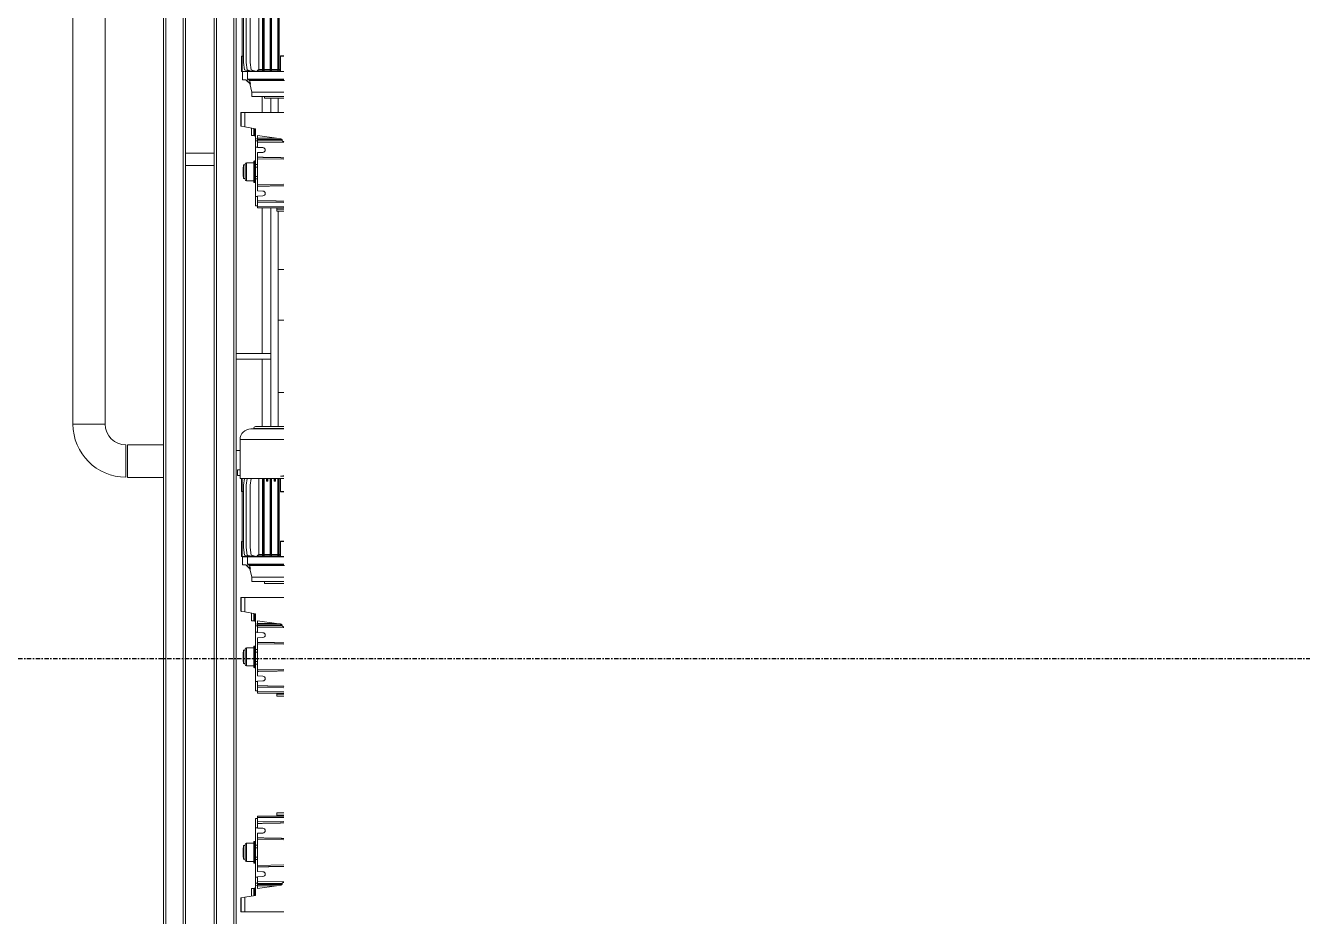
# Model space of a CAD drawing. Header units: millimetres. Extents: x 2179 to 48742, y 3478 to 161002.
# Drawn here: x 22135 to 23898, y 137539 to 138770 of the extents above; entities that cross this region are included whole.
import ezdxf

# ---------------------------------------------------------------- set-up
doc = ezdxf.new("R2010")
doc.units = ezdxf.units.MM
doc.linetypes.add('1_Čerchovaná 6_0mm', pattern=[12, 6, -3, 0, -3])
doc.layers.add('0-1', color=7, linetype='Continuous', lineweight=9)
doc.layers.add('2966-1_navrh dispozice stroju-HK_02_dwg-1', color=7, linetype='Continuous', lineweight=9, true_color=0x919191)
doc.layers.add('S-GRID-1', color=9, linetype='1_Čerchovaná 6_0mm', lineweight=25, true_color=0x808080)

# ---------------------------------------------------------------- blocks, each defined once
blk = doc.blocks.new('2966-1_navrh dispozice stroju-HK_02_dwg_SE3023-903376-1NP _ stroje')
at = {"layer": '0-1', "flags": 128}
blk.add_lwpolyline([(-264.5, -1643.7), (-264.5, -1595.7), (-272.5, -1595.7), (-272.5, -1643.7)], dxfattribs=at)
blk = doc.blocks.new('2966-1_navrh dispozice stroju-HK_02_dwg_SE3019-903379-1NP _ stroje')
at = {"layer": '0-1'}
for p, q in [((-627.5, -1607.7), (-605.5, -1607.7)), ((-473.5, -1607.7), (-272.5, -1607.7)), ((-264.5, -1607.7), (-171.5, -1607.7))]:
    blk.add_line(p, q, dxfattribs=at)
blk = doc.blocks.new('2966-1_navrh dispozice stroju-HK_02_dwg_SE3020-903380-1NP _ stroje')
at = {"layer": '0-1'}
for p, q in [((-625, -1595.7), (-605.5, -1595.7)), ((-473.5, -1595.7), (-171.5, -1595.7))]:
    blk.add_line(p, q, dxfattribs=at)
blk = doc.blocks.new('2966-1_navrh dispozice stroju-HK_02_dwg_SE3021-903381-1NP _ stroje')
at = {"layer": '0-1'}
for p, q in [((-1613.5, -1585.7), (-841.5, -1585.7)), ((-625, -1585.7), (-605.5, -1585.7)), ((-469, -1585.7), (-388.5, -1585.7))]:
    blk.add_line(p, q, dxfattribs=at)
blk = doc.blocks.new('2966-1_navrh dispozice stroju-HK_02_dwg_SE3016-903383-1NP _ stroje')
at = {"layer": '0-1'}
blk.add_line((-138.5, -1638.1), (-138.5, -1643.7), dxfattribs=at)
for name in ['2966-1_navrh dispozice stroju-HK_02_dwg_SE3021-903381-1NP _ stroje', '2966-1_navrh dispozice stroju-HK_02_dwg_SE3020-903380-1NP _ stroje', '2966-1_navrh dispozice stroju-HK_02_dwg_SE3019-903379-1NP _ stroje']:
    blk.add_blockref(name, (0, 0))
blk = doc.blocks.new('2966-1_navrh dispozice stroju-HK_02_dwg_SE3015-903384-1NP _ stroje')
at = {"layer": '0-1'}
for p, q in [((-318.5, -1585.7), (-318.5, -1577.7)), ((-218.5, -1585.7), (-218.5, -1577.7))]:
    blk.add_line(p, q, dxfattribs=at)
at = {"layer": '0-1', "flags": 128}
blk.add_lwpolyline([(-171.5, -1585.7), (-218.5, -1585.7), (-318.5, -1585.7), (-388.5, -1585.7), (-388.5, -1577.7)], dxfattribs=at)
blk = doc.blocks.new('2966-1_navrh dispozice stroju-HK_02_dwg_SE2336-903697-1NP _ stroje')
at = {"layer": '0-1'}
blk.add_line((-549.1, -1713.7), (-549.1, -1673.7), dxfattribs=at)
blk = doc.blocks.new('2966-1_navrh dispozice stroju-HK_02_dwg_SE2335-903698-1NP _ stroje')
at = {"layer": '0-1'}
blk.add_line((-532.1, -1673.7), (-532.1, -1713.7), dxfattribs=at)
blk = doc.blocks.new('2966-1_navrh dispozice stroju-HK_02_dwg_SE2333-903700-1NP _ stroje')
at = {"layer": '0-1', "flags": 128}
for points in [[(772.4, -1670.7), (769.4, -1673.7), (-1850.6, -1673.7), (-1853.6, -1670.7), (772.4, -1670.7), (796.4, -1646.7)], [(-1613.5, -1643.7), (799.4, -1643.7), (796.4, -1646.7), (-1613.5, -1646.7)]]:
    blk.add_lwpolyline(points, dxfattribs=at)
blk = doc.blocks.new('2966-1_navrh dispozice stroju-HK_02_dwg_SE2327-903706-1NP _ stroje')
at = {"layer": '0-1', "flags": 128}
blk.add_lwpolyline([(-174.9, -1869.2), (-174.9, -1824.2), (-906.3, -1824.2), (-906.3, -1869.2)], close=True, dxfattribs=at)
blk = doc.blocks.new('2966-1_navrh dispozice stroju-HK_02_dwg_SE2325-903708-1NP _ stroje')
at = {"layer": '0-1'}
blk.add_line((-101.7, -1795.7), (-146.2, -1795.7), dxfattribs=at)
for radius in [28.7, 73.2]:
    blk.add_arc((-174.9, -1795.7), radius, 270, 0, dxfattribs=at)
blk = doc.blocks.new('2966-1_navrh dispozice stroju-HK_02_dwg_SE2322-903711-1NP _ stroje')
at = {"layer": '0-1', "flags": 128}
blk.add_lwpolyline([(-101.4, -1743.7), (-101.4, -1793.7), (-146.4, -1793.7), (-146.4, -1743.7)], dxfattribs=at)
blk = doc.blocks.new('2966-1_navrh dispozice stroju-HK_02_dwg_SE2318-903715-1NP _ stroje')
at = {"layer": '0-1'}
for p, q in [((-1908.5, -1713.7), (831.5, -1713.7)), ((831.5, -1716.7), (-1908.5, -1716.7)), ((-1914.5, -1740.7), (837.5, -1740.7)), ((824.4, -1743.7), (-1905.6, -1743.7))]:
    blk.add_line(p, q, dxfattribs=at)
blk = doc.blocks.new('2966-1_navrh dispozice stroju-HK_02_dwg_SE1598-904002-1NP _ stroje')
at = {"layer": '0-1'}
for p, q in [((366.5, -1614.2), (366.5, -1577.7)), ((498.5, -1577.7), (498.5, -1631.5)), ((365, -1587.2), (366.5, -1587.2)), ((368.5, -1614.2), (366.5, -1614.2)), ((376.5, -1614.2), (376.5, -1614.2)), ((401.5, -1616.7), (401.5, -1618.2)), ((406.5, -1614.2), (406.5, -1616.7)), ((436.5, -1614.2), (436.5, -1614.2)), ((450.6, -1614.2), (450.6, -1616.7)), ((462.7, -1614.2), (460.8, -1614.2)), ((466.5, -1617.7), (466.5, -1619.2)), ((406, -1631.2), (427, -1631.2))]:
    blk.add_line(p, q, dxfattribs=at)
at = {"layer": '0-1', "flags": 128}
for points in [[(365, -1577.7), (365, -1587.5), (362, -1587.5), (362, -1577.7)], [(373.9, -1577.7), (374.5, -1614.2), (368.5, -1614.2), (368.2, -1577.7)], [(433.9, -1577.7), (434.5, -1614.2), (398.5, -1614.2), (399.1, -1577.7)], [(459.2, -1616.7), (459.2, -1614.2), (456.5, -1614.2), (457.1, -1577.7)], [(462.7, -1587.6), (466.3, -1614.2), (462.7, -1614.2), (462.7, -1587.6), (461.9, -1582.7)], [(369.5, -1614.2), (369.5, -1616.7), (382.4, -1616.7), (382.4, -1614.2)], [(374.5, -1614.2), (376.5, -1614.2), (382.9, -1614.2), (383.2, -1606.6)], [(410, -1614.2), (410, -1616.7), (406.5, -1616.7), (382.4, -1616.7)], [(389.8, -1606.6), (390.1, -1614.2), (396.5, -1614.2), (396.5, -1614.2), (398.5, -1614.2)], [(431.5, -1618.2), (401.5, -1618.2), (401.7, -1619.2), (431.3, -1619.2), (431.5, -1618.2), (431.5, -1616.7)], [(404, -1619.2), (404, -1629.2), (429, -1629.2), (429, -1619.2)], [(423, -1614.2), (423, -1616.7), (410, -1616.7)], [(426.5, -1614.2), (426.5, -1616.7), (423, -1616.7)], [(426.5, -1616.7), (450.6, -1616.7), (459.2, -1616.7), (462.2, -1616.7), (461.6, -1614.2)], [(434.5, -1614.2), (436.5, -1614.2), (442.9, -1614.2), (443.2, -1606.6)], [(449.8, -1606.6), (450.1, -1614.2), (456.5, -1614.2)], [(478.5, -1631.5), (475.9, -1616.7), (462.2, -1616.7)], [(476.1, -1617.7), (465.5, -1617.7), (465.5, -1616.7)], [(476.9, -1622.2), (466.2, -1622.2), (466.2, -1619.2), (476.3, -1619.2)], [(407.2, -1631.2), (407.2, -1633.5), (425.7, -1633.5), (425.7, -1631.2)], [(479.3, -1636.4), (478.5, -1631.5), (498.5, -1631.5), (498.5, -1636.4)], [(479.4, -1636.6), (479.3, -1636.4), (498.5, -1636.4), (498.5, -1637.2)], [(498.5, -1637.2), (479.5, -1637.2), (479.5, -1636.6), (479.4, -1636.6)]]:
    blk.add_lwpolyline(points, dxfattribs=at)
blk.add_lwpolyline([(460.8, -1580.2), (459.3, -1580.2), (459.3, -1614.2), (460.8, -1614.2)], close=True, dxfattribs=at)
at = {"layer": '0-1'}
for centre, radius, start, end in [((386.5, -1606.7), 3.3, 2, 178), ((446.5, -1606.7), 3.3, 2, 178), ((406, -1629.2), 2, 180, 270), ((416.5, -1462.5), 171.3, 266.9037, 273.0963), ((427, -1629.2), 2, 270, 0)]:
    blk.add_arc(centre, radius, start, end, dxfattribs=at)
for points, degree, knots in [([(376.5, -1614.2), (376.4, -1607.4), (376.2, -1596), (376, -1584.6), (375.8, -1577.7)], 2, [0, 0, 0, 0.375, 0.625, 1, 1, 1]), ([(396.5, -1614.2), (396.6, -1607.4), (396.8, -1596), (397, -1584.6), (397.2, -1577.7)], 2, [0, 0, 0, 0.375, 0.625, 1, 1, 1]), ([(436.5, -1614.2), (436.4, -1607.4), (436.2, -1596), (436, -1584.6), (435.8, -1577.7)], 2, [0, 0, 0, 0.375, 0.625, 1, 1, 1]), ([(459.3, -1580.2), (459.2, -1580.2), (459.1, -1580.2), (459, -1580.1), (458.9, -1580), (458.8, -1579.9), (458.8, -1579.8), (458.7, -1579.7), (458.7, -1579.6), (458.6, -1579.5), (458.5, -1579.4), (458.5, -1579.3), (458.5, -1579.2), (458.4, -1579.1), (458.4, -1579), (458.3, -1578.9), (458.3, -1578.8), (458.3, -1578.7), (458.2, -1578.6), (458.2, -1578.5), (458.2, -1578.4), (458.1, -1578.2), (458.1, -1578.1), (458.1, -1578), (458.1, -1577.9)], 3, [0, 0, 0, 0, 0.083395, 0.125065, 0.166743, 0.208409, 0.250076, 0.29174, 0.333403, 0.375066, 0.416729, 0.458391, 0.500053, 0.541716, 0.583378, 0.62504, 0.666703, 0.708365, 0.750027, 0.791689, 0.833351, 0.875014, 0.916676, 1, 1, 1, 1]), ([(460.8, -1580.2), (460.8, -1580.2), (460.9, -1580.2), (461, -1580.3), (461, -1580.3), (461.1, -1580.4), (461.1, -1580.5), (461.2, -1580.5), (461.2, -1580.6), (461.3, -1580.7), (461.3, -1580.7), (461.3, -1580.8), (461.4, -1580.9), (461.4, -1580.9), (461.4, -1581), (461.5, -1581.1), (461.5, -1581.2), (461.5, -1581.2), (461.6, -1581.3), (461.6, -1581.4), (461.6, -1581.5), (461.6, -1581.5), (461.7, -1581.6), (461.7, -1581.7), (461.7, -1581.8), (461.7, -1581.8), (461.7, -1581.9), (461.8, -1582), (461.8, -1582.1), (461.8, -1582.1), (461.8, -1582.2), (461.8, -1582.3), (461.9, -1582.4), (461.9, -1582.4), (461.9, -1582.5), (461.9, -1582.6), (461.9, -1582.7)], 3, [0, 0, 0, 0, 0.055605, 0.083387, 0.111174, 0.138953, 0.166731, 0.194508, 0.222284, 0.25006, 0.277836, 0.305612, 0.333387, 0.361163, 0.388938, 0.416714, 0.44449, 0.472265, 0.500041, 0.527816, 0.555592, 0.583367, 0.611143, 0.638918, 0.666694, 0.694469, 0.722245, 0.75002, 0.777796, 0.805571, 0.833347, 0.861122, 0.888898, 0.916674, 0.944449, 1, 1, 1, 1])]:
    blk.add_open_spline(points, degree=degree, knots=knots, dxfattribs=at)
blk = doc.blocks.new('2966-1_navrh dispozice stroju-HK_02_dwg_SE1592-904006-1NP _ stroje')
at = {"layer": '0-1'}
blk.add_line((196.5, -1587.2), (198, -1587.2), dxfattribs=at)
at = {"layer": '0-1', "flags": 128}
blk.add_lwpolyline([(201, -1577.7), (201, -1587.5), (198, -1587.5), (198, -1577.7)], dxfattribs=at)
blk = doc.blocks.new('2966-1_navrh dispozice stroju-HK_02_dwg_SE1591-904007-1NP _ stroje')
at = {"layer": '0-1', "flags": 128}
for points in [[(131.5, -1616.7), (131.5, -1618.2), (161.5, -1618.2), (161.5, -1616.7)], [(131.5, -1618.2), (131.7, -1619.2), (161.3, -1619.2), (161.5, -1618.2)]]:
    blk.add_lwpolyline(points, dxfattribs=at)
blk = doc.blocks.new('2966-1_navrh dispozice stroju-HK_02_dwg_SE1590-904008-1NP _ stroje')
at = {"layer": '0-1'}
for p, q in [((8.3, -1627.9), (8.3, -1577.7)), ((19.5, -1626.8), (19.5, -1577.7))]:
    blk.add_line(p, q, dxfattribs=at)
at = {"layer": '0-1', "flags": 128}
for points in [[(8.3, -1634.6), (8.3, -1627.9), (18.5, -1627.9), (18.5, -1577.7)], [(20.3, -1576.8), (20.3, -1625.1), (20.3, -1625.6)], [(24.8, -1624.5), (36.4, -1621.8), (36.4, -1577.7)], [(36.6, -1577.7), (36.6, -1621.7), (42.5, -1621.7), (42.5, -1577.7)], [(42.5, -1604.2), (45, -1604.2), (45, -1577.7)], [(19.5, -1634.6), (19.5, -1630), (25.4, -1623.9)]]:
    blk.add_lwpolyline(points, dxfattribs=at)
blk.add_lwpolyline([(19.5, -1634.7), (8.3, -1634.7), (8.3, -1634.6), (19.5, -1634.6)], close=True, dxfattribs=at)
at = {"layer": '0-1'}
for centre, radius, start, end in [((36.6, -1622.7), 1, 90, 103.2405), ((18.5, -1626.8), 1.02, 271.1783, 1.0898), ((-717.1, -917.1), 1025.1, 315.9384, 316.4134), ((20.5, -1626.1), 1.04, 104.8745, 180.8328)]:
    blk.add_arc(centre, radius, start, end, dxfattribs=at)
blk.add_open_spline([(20.3, -1625.1), (21.2, -1624.8), (22.8, -1624.4), (24.4, -1624), (25.4, -1623.8)], degree=2, knots=[0, 0, 0, 0.375, 0.625, 1, 1, 1], dxfattribs=at)
blk = doc.blocks.new('2966-1_navrh dispozice stroju-HK_02_dwg__POLYLINE_4_-904009-1NP _ stroje')
at = {"layer": '0-1', "flags": 128}
blk.add_lwpolyline([(-96.3, -1599.9), (-96.2, -1600.9), (-96.2, -1600.7)], dxfattribs=at)
blk = doc.blocks.new('2966-1_navrh dispozice stroju-HK_02_dwg_SE1589-904010-1NP _ stroje')
at = {"layer": '0-1'}
for p, q in [((-103, -1582.2), (-103, -1577.7)), ((-90.5, -1585.6), (-90.5, -1584.3)), ((-4.5, -1585.6), (-4.5, -1584.3)), ((5.2, -1584), (5.2, -1582.2)), ((5.2, -1594.5), (5.2, -1586)), ((6, -1585.7), (6, -1584.3)), ((7, -1584.1), (7, -1582.2)), ((7, -1594.6), (7, -1585.9)), ((-97, -1589.6), (-100, -1589.6)), ((-100, -1590.9), (-97, -1590.9)), ((-97, -1600.1), (-100, -1600.1)), ((-96.2, -1601.6), (-96.2, -1600.7)), ((-90.5, -1596.1), (-90.5, -1594.8)), ((-4.5, -1596.1), (-4.5, -1594.8)), ((6, -1596.2), (6, -1594.8)), ((-90.5, -1606.6), (-90.5, -1605.3)), ((-4.5, -1606.6), (-4.5, -1605.3)), ((7, -1621.6), (7, -1619)), ((7, -1625.8), (7, -1624.8)), ((8, -1625.7), (8.3, -1625.7))]:
    blk.add_line(p, q, dxfattribs=at)
at = {"layer": '0-1', "flags": 128}
for points in [[(-81.6, -1582.2), (-82, -1582.2), (-100, -1582.2)], [(-100, -1584), (5.2, -1584), (7, -1584.1), (7.5, -1584.1), (6, -1584.3), (-4.5, -1584.3), (-90.5, -1584.3), (-100, -1584.3)], [(-100, -1585.7), (-90.5, -1585.6), (-4.5, -1585.6), (6, -1585.7), (7.7, -1585.9), (7, -1585.9), (5.2, -1586), (-100, -1586)], [(8, -1582.2), (-13, -1582.2), (-13.4, -1582.2)], [(8, -1577.7), (8, -1582.2), (8, -1605.9), (8, -1606.9)], [(-100, -1589.4), (-96.3, -1589.4), (-97, -1589.6), (-97, -1590.9), (-96.2, -1591.1), (-100, -1591.1)], [(-100, -1594.5), (5.2, -1594.5), (7, -1594.6), (7.6, -1594.6), (6, -1594.8), (-4.5, -1594.8), (-90.5, -1594.8), (-100, -1594.8)], [(-100, -1596.2), (-90.5, -1596.1), (-4.5, -1596.1), (6, -1596.2), (7.9, -1596.4), (7, -1596.4), (5.2, -1596.5), (-100, -1596.5)], [(-100, -1605), (5.2, -1605), (5.2, -1596.5)], [(-100, -1599.9), (-96.3, -1599.9), (-97, -1600.1), (-97, -1601.4)], [(-100, -1601.4), (-97, -1601.4), (-96.2, -1601.6), (-100, -1601.6)], [(7, -1596.4), (7, -1605.1), (7.8, -1605.1), (6, -1605.3)], [(6, -1606.7), (6, -1605.3), (-4.5, -1605.3), (-90.5, -1605.3), (-100, -1605.3)], [(8, -1606.9), (6, -1606.7), (-4.5, -1606.6), (-90.5, -1606.6), (-100, -1606.7)], [(7, -1607), (7, -1614.6), (8, -1614.6), (8, -1615.5), (6, -1622.6), (-4.5, -1624.1), (-90.5, -1624.1), (-100, -1622.7)], [(-100, -1612.2), (5.2, -1612.2), (5.2, -1607.1), (-100, -1607.1)], [(6.5, -1621), (7, -1621.6), (7.9, -1621.6), (6, -1628.3), (-4.5, -1629.8), (-90.5, -1629.8), (-100, -1628.5)], [(8, -1614.6), (8, -1607), (7, -1607), (5.2, -1607.1)], [(7.4, -1626.8), (8, -1626.8), (8, -1615.5)], [(6.8, -1625.6), (7, -1625.8), (7.7, -1625.8), (6, -1631.9), (-4.5, -1633.3), (-90.5, -1633.3), (-100, -1632)], [(-100, -1635), (-82, -1635), (-82, -1636.2), (-100, -1636.2)], [(-81.9, -1633.3), (-82, -1635), (-13, -1635), (-13, -1636.2), (8, -1636.2), (8, -1635), (8, -1626.8)], [(-13.1, -1633.3), (-13, -1635), (8, -1635)]]:
    blk.add_lwpolyline(points, dxfattribs=at)
at = {"layer": '0-1'}
blk.add_arc((202.1, -1468.9), 243.5, 216.0527, 216.7466, dxfattribs=at)
for points, degree, knots in [([(-82, -1577.7), (-82, -1578.5), (-82, -1580), (-82, -1581.5), (-82, -1582.2)], 3, [0, 0, 0, 0, 0.5, 1, 1, 1, 1]), ([(-81.6, -1577.7), (-81.6, -1578.5), (-81.6, -1580), (-81.6, -1581.5), (-81.6, -1582.2)], 3, [0, 0, 0, 0, 0.5, 1, 1, 1, 1]), ([(-13.4, -1582.2), (-13.4, -1581.5), (-13.4, -1580), (-13.4, -1578.5), (-13.4, -1577.7)], 3, [0, 0, 0, 0, 0.5, 1, 1, 1, 1]), ([(-13, -1582.2), (-13, -1581.5), (-13, -1580), (-13, -1578.5), (-13, -1577.7)], 3, [0, 0, 0, 0, 0.5, 1, 1, 1, 1]), ([(7.6, -1594.6), (7.7, -1594.9), (7.8, -1595.5), (7.8, -1596.1), (7.9, -1596.4)], 3, [0, 0, 0, 0, 0.5, 1, 1, 1, 1]), ([(5.2, -1605), (5.6, -1605), (6.1, -1605), (6.7, -1605.1), (7, -1605.1)], 2, [0, 0, 0, 0.375, 0.625, 1, 1, 1])]:
    blk.add_open_spline(points, degree=degree, knots=knots, dxfattribs=at)
for points in [[(7.5, -1584.1), (7.6, -1584.4), (7.6, -1585), (7.7, -1585.6), (7.7, -1585.9)], [(-96.3, -1589.4), (-96.3, -1589.7), (-96.3, -1590.3), (-96.3, -1590.8), (-96.2, -1591.1)], [(7.8, -1605.1), (7.8, -1605.2), (7.9, -1605.5), (8, -1605.8), (8, -1605.9)]]:
    blk.add_open_spline(points, degree=3, dxfattribs=at)
blk.add_blockref('2966-1_navrh dispozice stroju-HK_02_dwg__POLYLINE_4_-904009-1NP _ stroje', (0, 0))
blk = doc.blocks.new('2966-1_navrh dispozice stroju-HK_02_dwg_SE1588-904011-1NP _ stroje')
at = {"layer": '0-1'}
blk.add_line((157, -1631.2), (136, -1631.2), dxfattribs=at)
at = {"layer": '0-1', "flags": 128}
for points in [[(159, -1619.2), (159, -1629.2), (134, -1629.2), (134, -1619.2)], [(155.7, -1631.2), (155.7, -1633.5), (137.2, -1633.5), (137.2, -1631.2)]]:
    blk.add_lwpolyline(points, dxfattribs=at)
at = {"layer": '0-1'}
for centre, radius, start, end in [((136, -1629.2), 2, 180, 270), ((146.5, -1462.5), 171.3, 266.9037, 273.0963), ((157, -1629.2), 2, 270, 0)]:
    blk.add_arc(centre, radius, start, end, dxfattribs=at)
blk = doc.blocks.new('2966-1_navrh dispozice stroju-HK_02_dwg_SE1587-904012-1NP _ stroje')
at = {"layer": '0-1'}
blk.add_line((96.5, -1619.2), (96.5, -1617.7), dxfattribs=at)
at = {"layer": '0-1', "flags": 128}
blk.add_lwpolyline([(86.7, -1619.2), (96.7, -1619.2), (96.7, -1622.2), (86.1, -1622.2)], dxfattribs=at)
blk = doc.blocks.new('2966-1_navrh dispozice stroju-HK_02_dwg_SE1586-904013-1NP _ stroje')
at = {"layer": '0-1'}
blk.add_line((-103.3, -1579.2), (-103.3, -1577.7), dxfattribs=at)
blk = doc.blocks.new('2966-1_navrh dispozice stroju-HK_02_dwg_SE1585-904014-1NP _ stroje')
at = {"layer": '0-1'}
for p, q in [((-171.5, -1577.7), (-171.5, -1616.7)), ((-168.4, -1623.2), (-168.4, -1577.7))]:
    blk.add_line(p, q, dxfattribs=at)
at = {"layer": '0-1', "flags": 128}
for points in [[(-168.4, -1619.5), (-168.8, -1619.5), (-168.8, -1577.7)], [(-153.5, -1577.7), (-153.5, -1638.1), (-100, -1638.1), (-100, -1577.7)]]:
    blk.add_lwpolyline(points, dxfattribs=at)
at = {"layer": '0-1'}
for centre, radius in [((-168.8, -1616.7), 2.75), ((-153.5, -1623.2), 14.9)]:
    blk.add_arc(centre, radius, 180, 270, dxfattribs=at)
blk = doc.blocks.new('2966-1_navrh dispozice stroju-HK_02_dwg_SE1584-904015-1NP _ stroje')
at = {"layer": '0-1', "flags": 128}
blk.add_lwpolyline([(-104, -1638.1), (-104, -1641.6), (-112, -1641.6), (-112, -1638.1)], close=True, dxfattribs=at)
blk = doc.blocks.new('2966-1_navrh dispozice stroju-HK_02_dwg_SE1583-904016-1NP _ stroje')
at = {"layer": '0-1'}
for p, q in [((106.5, -1614.2), (105.9, -1577.7)), ((128.5, -1614.2), (129.1, -1577.7)), ((188.5, -1614.2), (189.1, -1577.7)), ((100.3, -1587.6), (100.3, -1614.2)), ((103.8, -1616.7), (112.4, -1616.7)), ((140, -1614.2), (140, -1616.7)), ((153, -1614.2), (153, -1616.7)), ((166.5, -1614.2), (164.5, -1614.2)), ((180.6, -1614.2), (180.6, -1616.7))]:
    blk.add_line(p, q, dxfattribs=at)
at = {"layer": '0-1', "flags": 128}
for points in [[(64.5, -1577.7), (64.5, -1631.5), (64.5, -1636.4), (64.5, -1637.2), (83.5, -1637.2), (83.5, -1636.6), (83.6, -1636.6), (83.5, -1636.6), (83.7, -1636.4)], [(101.1, -1582.7), (100.3, -1587.6), (96.7, -1614.2), (100.3, -1614.2), (102.2, -1614.2), (102.2, -1580.2), (103.7, -1580.2), (103.8, -1614.2), (103.8, -1616.7), (100.8, -1616.7)], [(163.9, -1577.7), (164.5, -1614.2), (128.5, -1614.2), (126.5, -1614.2), (126.5, -1614.2), (120.1, -1614.2), (119.8, -1606.6)], [(194.8, -1577.7), (194.5, -1614.2), (196.5, -1614.2), (196.5, -1614.2), (196.5, -1577.7)], [(101.4, -1614.2), (100.8, -1616.7), (87.1, -1616.7), (84.5, -1631.5), (64.5, -1631.5)], [(86.9, -1617.7), (97.5, -1617.7), (97.5, -1616.7)], [(113.2, -1606.6), (112.9, -1614.2), (106.5, -1614.2), (103.7, -1614.2), (102.2, -1614.2)], [(112.4, -1614.2), (112.4, -1616.7), (136.5, -1616.7), (136.5, -1614.2)], [(136.5, -1616.7), (140, -1616.7), (153, -1616.7), (156.5, -1616.7)], [(156.5, -1614.2), (156.5, -1616.7), (180.6, -1616.7), (193.5, -1616.7), (193.5, -1614.2)], [(173.2, -1606.6), (172.9, -1614.2), (166.5, -1614.2)], [(179.8, -1606.6), (180.1, -1614.2), (186.5, -1614.2), (186.5, -1614.2), (188.5, -1614.2), (194.5, -1614.2)], [(84.5, -1631.5), (83.7, -1636.4), (64.5, -1636.4)]]:
    blk.add_lwpolyline(points, dxfattribs=at)
at = {"layer": '0-1'}
for centre in [(116.5, -1606.7), (176.5, -1606.7)]:
    blk.add_arc(centre, 3.3, 2, 178, dxfattribs=at)
for points, degree, knots in [([(102.2, -1580.2), (102.2, -1580.2), (102.1, -1580.2), (102, -1580.3), (102, -1580.3), (101.9, -1580.4), (101.9, -1580.5), (101.8, -1580.5), (101.8, -1580.6), (101.7, -1580.7), (101.7, -1580.7), (101.7, -1580.8), (101.6, -1580.9), (101.6, -1580.9), (101.6, -1581), (101.5, -1581.1), (101.5, -1581.2), (101.5, -1581.2), (101.4, -1581.3), (101.4, -1581.4), (101.4, -1581.5), (101.4, -1581.5), (101.3, -1581.6), (101.3, -1581.7), (101.3, -1581.8), (101.3, -1581.8), (101.3, -1581.9), (101.2, -1582), (101.2, -1582.1), (101.2, -1582.1), (101.2, -1582.2), (101.2, -1582.3), (101.1, -1582.4), (101.1, -1582.4), (101.1, -1582.5), (101.1, -1582.6), (101.1, -1582.7)], 3, [0, 0, 0, 0, 0.055574, 0.083353, 0.111134, 0.138912, 0.16669, 0.194467, 0.222245, 0.250022, 0.277799, 0.305576, 0.333353, 0.36113, 0.388907, 0.416684, 0.444461, 0.472238, 0.500015, 0.527792, 0.555569, 0.583346, 0.611123, 0.638899, 0.666676, 0.694453, 0.72223, 0.750007, 0.777784, 0.805561, 0.833338, 0.861115, 0.888892, 0.916669, 0.944446, 1, 1, 1, 1]), ([(103.7, -1580.2), (103.8, -1580.2), (103.9, -1580.2), (104, -1580.1), (104.1, -1580), (104.2, -1579.9), (104.2, -1579.8), (104.3, -1579.7), (104.4, -1579.6), (104.4, -1579.5), (104.5, -1579.4), (104.5, -1579.3), (104.6, -1579.2), (104.6, -1579.1), (104.7, -1578.9), (104.7, -1578.8), (104.7, -1578.7), (104.8, -1578.6), (104.8, -1578.5), (104.8, -1578.4), (104.9, -1578.2), (104.9, -1578.1), (104.9, -1578), (105, -1577.9), (105, -1577.8)], 3, [0, 0, 0, 0, 0.083352, 0.12502, 0.166689, 0.208356, 0.250023, 0.291689, 0.333354, 0.37502, 0.416685, 0.458351, 0.500016, 0.541682, 0.583347, 0.625012, 0.666678, 0.708343, 0.750008, 0.791673, 0.833339, 0.875004, 0.916669, 1, 1, 1, 1]), ([(126.5, -1614.2), (126.6, -1607.4), (126.8, -1596), (127, -1584.6), (127.2, -1577.7)], 2, [0, 0, 0, 0.375, 0.625, 1, 1, 1]), ([(166.5, -1614.2), (166.4, -1607.4), (166.2, -1596), (166, -1584.6), (165.8, -1577.7)], 2, [0, 0, 0, 0.375, 0.625, 1, 1, 1]), ([(186.5, -1614.2), (186.6, -1607.4), (186.8, -1596), (187, -1584.6), (187.2, -1577.7)], 2, [0, 0, 0, 0.375, 0.625, 1, 1, 1])]:
    blk.add_open_spline(points, degree=degree, knots=knots, dxfattribs=at)
blk = doc.blocks.new('2966-1_navrh dispozice stroju-HK_02_dwg_SE1582-904017-1NP _ stroje')
at = {"layer": '0-1'}
blk.add_line((-473.5, -1587.2), (-472, -1587.2), dxfattribs=at)
at = {"layer": '0-1', "flags": 128}
blk.add_lwpolyline([(-469, -1577.7), (-469, -1587.5), (-472, -1587.5), (-472, -1577.7)], dxfattribs=at)
blk = doc.blocks.new('2966-1_navrh dispozice stroju-HK_02_dwg_SE1581-904018-1NP _ stroje')
at = {"layer": '0-1', "flags": 128}
for points in [[(-538.5, -1616.7), (-538.5, -1618.2), (-508.5, -1618.2), (-508.5, -1616.7)], [(-538.5, -1618.2), (-538.3, -1619.2), (-508.7, -1619.2), (-508.5, -1618.2)]]:
    blk.add_lwpolyline(points, dxfattribs=at)
blk = doc.blocks.new('2966-1_navrh dispozice stroju-HK_02_dwg_SE1580-904019-1NP _ stroje')
at = {"layer": '0-1'}
for p, q in [((-661.7, -1627.9), (-661.7, -1577.7)), ((-650.5, -1626.8), (-650.5, -1577.7))]:
    blk.add_line(p, q, dxfattribs=at)
at = {"layer": '0-1', "flags": 128}
for points in [[(-661.7, -1634.6), (-661.7, -1627.9), (-651.5, -1627.9), (-651.5, -1577.7)], [(-649.7, -1576.8), (-649.7, -1625.1), (-649.7, -1625.6)], [(-645.2, -1624.5), (-633.6, -1621.8), (-633.6, -1577.7)], [(-633.4, -1577.7), (-633.4, -1621.7), (-627.5, -1621.7), (-627.5, -1577.7)], [(-627.5, -1604.2), (-625, -1604.2), (-625, -1577.7)], [(-650.5, -1634.6), (-650.5, -1630), (-644.6, -1623.9)]]:
    blk.add_lwpolyline(points, dxfattribs=at)
blk.add_lwpolyline([(-650.5, -1634.7), (-661.7, -1634.7), (-661.7, -1634.6), (-650.5, -1634.6)], close=True, dxfattribs=at)
at = {"layer": '0-1'}
for centre, radius, start, end in [((-633.4, -1622.7), 1, 90, 103.2405), ((-651.5, -1626.8), 1.02, 271.1783, 1.0898), ((-1387.1, -917.1), 1025.1, 315.9384, 316.4134), ((-649.5, -1626.1), 1.04, 104.8745, 180.8328)]:
    blk.add_arc(centre, radius, start, end, dxfattribs=at)
blk.add_open_spline([(-649.7, -1625.1), (-648.8, -1624.8), (-647.2, -1624.4), (-645.6, -1624), (-644.6, -1623.8)], degree=2, knots=[0, 0, 0, 0.375, 0.625, 1, 1, 1], dxfattribs=at)
blk = doc.blocks.new('2966-1_navrh dispozice stroju-HK_02_dwg__POLYLINE_5_-904020-1NP _ stroje')
at = {"layer": '0-1', "flags": 128}
blk.add_lwpolyline([(-766.3, -1599.9), (-766.2, -1600.9), (-766.2, -1600.7)], dxfattribs=at)
blk = doc.blocks.new('2966-1_navrh dispozice stroju-HK_02_dwg_SE1579-904021-1NP _ stroje')
at = {"layer": '0-1'}
for p, q in [((-773, -1582.2), (-773, -1577.7)), ((-760.5, -1585.6), (-760.5, -1584.3)), ((-674.5, -1585.6), (-674.5, -1584.3)), ((-664.8, -1584), (-664.8, -1582.2)), ((-664.8, -1594.5), (-664.8, -1586)), ((-664, -1585.7), (-664, -1584.3)), ((-663, -1584.1), (-663, -1582.2)), ((-663, -1594.6), (-663, -1585.9)), ((-767, -1589.6), (-770, -1589.6)), ((-770, -1590.9), (-767, -1590.9)), ((-767, -1600.1), (-770, -1600.1)), ((-766.2, -1601.6), (-766.2, -1600.7)), ((-760.5, -1596.1), (-760.5, -1594.8)), ((-674.5, -1596.1), (-674.5, -1594.8)), ((-664, -1596.2), (-664, -1594.8)), ((-760.5, -1606.6), (-760.5, -1605.3)), ((-674.5, -1606.6), (-674.5, -1605.3)), ((-663, -1621.6), (-663, -1619)), ((-663, -1625.8), (-663, -1624.8)), ((-662, -1625.7), (-661.7, -1625.7))]:
    blk.add_line(p, q, dxfattribs=at)
at = {"layer": '0-1', "flags": 128}
for points in [[(-751.6, -1582.2), (-752, -1582.2), (-770, -1582.2)], [(-770, -1584), (-664.8, -1584), (-663, -1584.1), (-662.5, -1584.1), (-664, -1584.3), (-674.5, -1584.3), (-760.5, -1584.3), (-770, -1584.3)], [(-770, -1585.7), (-760.5, -1585.6), (-674.5, -1585.6), (-664, -1585.7), (-662.3, -1585.9), (-663, -1585.9), (-664.8, -1586), (-770, -1586)], [(-662, -1582.2), (-683, -1582.2), (-683.4, -1582.2)], [(-662, -1577.7), (-662, -1582.2), (-662, -1605.9), (-662, -1606.9)], [(-770, -1589.4), (-766.3, -1589.4), (-767, -1589.6), (-767, -1590.9), (-766.2, -1591.1), (-770, -1591.1)], [(-770, -1594.5), (-664.8, -1594.5), (-663, -1594.6), (-662.4, -1594.6), (-664, -1594.8), (-674.5, -1594.8), (-760.5, -1594.8), (-770, -1594.8)], [(-770, -1596.2), (-760.5, -1596.1), (-674.5, -1596.1), (-664, -1596.2), (-662.1, -1596.4), (-663, -1596.4), (-664.8, -1596.5), (-770, -1596.5)], [(-770, -1605), (-664.8, -1605), (-664.8, -1596.5)], [(-770, -1599.9), (-766.3, -1599.9), (-767, -1600.1), (-767, -1601.4)], [(-770, -1601.4), (-767, -1601.4), (-766.2, -1601.6), (-770, -1601.6)], [(-663, -1596.4), (-663, -1605.1), (-662.2, -1605.1), (-664, -1605.3)], [(-664, -1606.7), (-664, -1605.3), (-674.5, -1605.3), (-760.5, -1605.3), (-770, -1605.3)], [(-662, -1606.9), (-664, -1606.7), (-674.5, -1606.6), (-760.5, -1606.6), (-770, -1606.7)], [(-663, -1607), (-663, -1614.6), (-662, -1614.6), (-662, -1615.5), (-664, -1622.6), (-674.5, -1624.1), (-760.5, -1624.1), (-770, -1622.7)], [(-770, -1612.2), (-664.8, -1612.2), (-664.8, -1607.1), (-770, -1607.1)], [(-663.5, -1621), (-663, -1621.6), (-662.1, -1621.6), (-664, -1628.3), (-674.5, -1629.8), (-760.5, -1629.8), (-770, -1628.5)], [(-662, -1614.6), (-662, -1607), (-663, -1607), (-664.8, -1607.1)], [(-662.6, -1626.8), (-662, -1626.8), (-662, -1615.5)], [(-663.2, -1625.6), (-663, -1625.8), (-662.3, -1625.8), (-664, -1631.9), (-674.5, -1633.3), (-760.5, -1633.3), (-770, -1632)], [(-770, -1635), (-752, -1635), (-752, -1636.2), (-770, -1636.2)], [(-751.9, -1633.3), (-752, -1635), (-683, -1635), (-683, -1636.2), (-662, -1636.2), (-662, -1635), (-662, -1626.8)], [(-683.1, -1633.3), (-683, -1635), (-662, -1635)]]:
    blk.add_lwpolyline(points, dxfattribs=at)
at = {"layer": '0-1'}
blk.add_arc((-467.9, -1468.9), 243.5, 216.0527, 216.7466, dxfattribs=at)
for points, degree, knots in [([(-752, -1577.7), (-752, -1578.5), (-752, -1580), (-752, -1581.5), (-752, -1582.2)], 3, [0, 0, 0, 0, 0.5, 1, 1, 1, 1]), ([(-751.6, -1577.7), (-751.6, -1578.5), (-751.6, -1580), (-751.6, -1581.5), (-751.6, -1582.2)], 3, [0, 0, 0, 0, 0.5, 1, 1, 1, 1]), ([(-683.4, -1582.2), (-683.4, -1581.5), (-683.4, -1580), (-683.4, -1578.5), (-683.4, -1577.7)], 3, [0, 0, 0, 0, 0.5, 1, 1, 1, 1]), ([(-683, -1582.2), (-683, -1581.5), (-683, -1580), (-683, -1578.5), (-683, -1577.7)], 3, [0, 0, 0, 0, 0.5, 1, 1, 1, 1]), ([(-662.4, -1594.6), (-662.3, -1594.9), (-662.2, -1595.5), (-662.2, -1596.1), (-662.1, -1596.4)], 3, [0, 0, 0, 0, 0.5, 1, 1, 1, 1]), ([(-664.8, -1605), (-664.4, -1605), (-663.9, -1605), (-663.3, -1605.1), (-663, -1605.1)], 2, [0, 0, 0, 0.375, 0.625, 1, 1, 1])]:
    blk.add_open_spline(points, degree=degree, knots=knots, dxfattribs=at)
for points in [[(-662.5, -1584.1), (-662.4, -1584.4), (-662.4, -1585), (-662.3, -1585.6), (-662.3, -1585.9)], [(-766.3, -1589.4), (-766.3, -1589.7), (-766.3, -1590.3), (-766.3, -1590.8), (-766.2, -1591.1)], [(-662.2, -1605.1), (-662.2, -1605.2), (-662.1, -1605.5), (-662, -1605.8), (-662, -1605.9)]]:
    blk.add_open_spline(points, degree=3, dxfattribs=at)
blk.add_blockref('2966-1_navrh dispozice stroju-HK_02_dwg__POLYLINE_5_-904020-1NP _ stroje', (0, 0))
blk = doc.blocks.new('2966-1_navrh dispozice stroju-HK_02_dwg_SE1578-904022-1NP _ stroje')
at = {"layer": '0-1'}
blk.add_line((-513, -1631.2), (-534, -1631.2), dxfattribs=at)
at = {"layer": '0-1', "flags": 128}
for points in [[(-511, -1619.2), (-511, -1629.2), (-536, -1629.2), (-536, -1619.2)], [(-514.3, -1631.2), (-514.3, -1633.5), (-532.8, -1633.5), (-532.8, -1631.2)]]:
    blk.add_lwpolyline(points, dxfattribs=at)
at = {"layer": '0-1'}
for centre, radius, start, end in [((-534, -1629.2), 2, 180, 270), ((-523.5, -1462.5), 171.3, 266.9037, 273.0963), ((-513, -1629.2), 2, 270, 0)]:
    blk.add_arc(centre, radius, start, end, dxfattribs=at)
blk = doc.blocks.new('2966-1_navrh dispozice stroju-HK_02_dwg_SE1577-904023-1NP _ stroje')
at = {"layer": '0-1'}
blk.add_line((-573.5, -1619.2), (-573.5, -1617.7), dxfattribs=at)
at = {"layer": '0-1', "flags": 128}
blk.add_lwpolyline([(-583.3, -1619.2), (-573.3, -1619.2), (-573.3, -1622.2), (-583.9, -1622.2)], dxfattribs=at)
blk = doc.blocks.new('2966-1_navrh dispozice stroju-HK_02_dwg_SE1573-904027-1NP _ stroje')
at = {"layer": '0-1'}
for p, q in [((-563.5, -1614.2), (-564.1, -1577.7)), ((-541.5, -1614.2), (-540.9, -1577.7)), ((-481.5, -1614.2), (-480.9, -1577.7)), ((-569.7, -1587.6), (-569.7, -1614.2)), ((-566.2, -1616.7), (-557.6, -1616.7)), ((-530, -1614.2), (-530, -1616.7)), ((-517, -1614.2), (-517, -1616.7)), ((-503.5, -1614.2), (-505.5, -1614.2)), ((-489.4, -1614.2), (-489.4, -1616.7))]:
    blk.add_line(p, q, dxfattribs=at)
at = {"layer": '0-1', "flags": 128}
for points in [[(-605.5, -1577.7), (-605.5, -1631.5), (-605.5, -1636.4), (-605.5, -1637.2), (-586.5, -1637.2), (-586.5, -1636.6), (-586.4, -1636.6), (-586.5, -1636.6), (-586.3, -1636.4)], [(-568.9, -1582.7), (-569.7, -1587.6), (-573.3, -1614.2), (-569.7, -1614.2), (-567.8, -1614.2), (-567.8, -1580.2), (-566.3, -1580.2), (-566.2, -1614.2), (-566.2, -1616.7), (-569.2, -1616.7)], [(-506.1, -1577.7), (-505.5, -1614.2), (-541.5, -1614.2), (-543.5, -1614.2), (-543.5, -1614.2), (-549.9, -1614.2), (-550.2, -1606.6)], [(-475.2, -1577.7), (-475.5, -1614.2), (-473.5, -1614.2), (-473.5, -1614.2), (-473.5, -1577.7)], [(-568.6, -1614.2), (-569.2, -1616.7), (-582.9, -1616.7), (-585.5, -1631.5), (-605.5, -1631.5)], [(-583.1, -1617.7), (-572.5, -1617.7), (-572.5, -1616.7)], [(-556.8, -1606.6), (-557.1, -1614.2), (-563.5, -1614.2), (-566.3, -1614.2), (-567.8, -1614.2)], [(-557.6, -1614.2), (-557.6, -1616.7), (-533.5, -1616.7), (-533.5, -1614.2)], [(-533.5, -1616.7), (-530, -1616.7), (-517, -1616.7), (-513.5, -1616.7)], [(-513.5, -1614.2), (-513.5, -1616.7), (-489.4, -1616.7), (-476.5, -1616.7), (-476.5, -1614.2)], [(-496.8, -1606.6), (-497.1, -1614.2), (-503.5, -1614.2)], [(-490.2, -1606.6), (-489.9, -1614.2), (-483.5, -1614.2), (-483.5, -1614.2), (-481.5, -1614.2), (-475.5, -1614.2)], [(-585.5, -1631.5), (-586.3, -1636.4), (-605.5, -1636.4)]]:
    blk.add_lwpolyline(points, dxfattribs=at)
at = {"layer": '0-1'}
for centre in [(-553.5, -1606.7), (-493.5, -1606.7)]:
    blk.add_arc(centre, 3.3, 2, 178, dxfattribs=at)
for points, degree, knots in [([(-567.8, -1580.2), (-567.8, -1580.2), (-567.9, -1580.2), (-568, -1580.3), (-568, -1580.3), (-568.1, -1580.4), (-568.1, -1580.5), (-568.2, -1580.5), (-568.2, -1580.6), (-568.3, -1580.7), (-568.3, -1580.7), (-568.3, -1580.8), (-568.4, -1580.9), (-568.4, -1580.9), (-568.4, -1581), (-568.5, -1581.1), (-568.5, -1581.2), (-568.5, -1581.2), (-568.6, -1581.3), (-568.6, -1581.4), (-568.6, -1581.5), (-568.6, -1581.5), (-568.7, -1581.6), (-568.7, -1581.7), (-568.7, -1581.8), (-568.7, -1581.8), (-568.7, -1581.9), (-568.8, -1582), (-568.8, -1582.1), (-568.8, -1582.1), (-568.8, -1582.2), (-568.8, -1582.3), (-568.9, -1582.4), (-568.9, -1582.4), (-568.9, -1582.5), (-568.9, -1582.6), (-568.9, -1582.7)], 3, [0, 0, 0, 0, 0.055574, 0.083353, 0.111134, 0.138912, 0.16669, 0.194467, 0.222245, 0.250022, 0.277799, 0.305576, 0.333353, 0.36113, 0.388907, 0.416684, 0.444461, 0.472238, 0.500015, 0.527792, 0.555569, 0.583346, 0.611123, 0.638899, 0.666676, 0.694453, 0.72223, 0.750007, 0.777784, 0.805561, 0.833338, 0.861115, 0.888892, 0.916669, 0.944446, 1, 1, 1, 1]), ([(-566.3, -1580.2), (-566.2, -1580.2), (-566.1, -1580.2), (-566, -1580.1), (-565.9, -1580), (-565.8, -1579.9), (-565.8, -1579.8), (-565.7, -1579.7), (-565.6, -1579.6), (-565.6, -1579.5), (-565.5, -1579.4), (-565.5, -1579.3), (-565.4, -1579.2), (-565.4, -1579.1), (-565.3, -1578.9), (-565.3, -1578.8), (-565.3, -1578.7), (-565.2, -1578.6), (-565.2, -1578.5), (-565.2, -1578.4), (-565.1, -1578.2), (-565.1, -1578.1), (-565.1, -1578), (-565, -1577.9), (-565, -1577.8)], 3, [0, 0, 0, 0, 0.083352, 0.12502, 0.166689, 0.208356, 0.250023, 0.291689, 0.333354, 0.37502, 0.416685, 0.458351, 0.500016, 0.541682, 0.583347, 0.625012, 0.666678, 0.708343, 0.750008, 0.791673, 0.833339, 0.875004, 0.916669, 1, 1, 1, 1]), ([(-543.5, -1614.2), (-543.4, -1607.4), (-543.2, -1596), (-543, -1584.6), (-542.8, -1577.7)], 2, [0, 0, 0, 0.375, 0.625, 1, 1, 1]), ([(-503.5, -1614.2), (-503.6, -1607.4), (-503.8, -1596), (-504, -1584.6), (-504.2, -1577.7)], 2, [0, 0, 0, 0.375, 0.625, 1, 1, 1]), ([(-483.5, -1614.2), (-483.4, -1607.4), (-483.2, -1596), (-483, -1584.6), (-482.8, -1577.7)], 2, [0, 0, 0, 0.375, 0.625, 1, 1, 1])]:
    blk.add_open_spline(points, degree=degree, knots=knots, dxfattribs=at)
blk = doc.blocks.new('2966-1_navrh dispozice stroju-HK_02_dwg-876232-1NP _ stroje')
at = {"rotation": 328.989640494807}
for name in ['2966-1_navrh dispozice stroju-HK_02_dwg_SE3016-903383-1NP _ stroje', '2966-1_navrh dispozice stroju-HK_02_dwg_SE2333-903700-1NP _ stroje', '2966-1_navrh dispozice stroju-HK_02_dwg_SE2318-903715-1NP _ stroje', '2966-1_navrh dispozice stroju-HK_02_dwg_SE1579-904021-1NP _ stroje', '2966-1_navrh dispozice stroju-HK_02_dwg_SE1580-904019-1NP _ stroje', '2966-1_navrh dispozice stroju-HK_02_dwg_SE1573-904027-1NP _ stroje', '2966-1_navrh dispozice stroju-HK_02_dwg_SE1577-904023-1NP _ stroje', '2966-1_navrh dispozice stroju-HK_02_dwg_SE2327-903706-1NP _ stroje', '2966-1_navrh dispozice stroju-HK_02_dwg_SE1578-904022-1NP _ stroje', '2966-1_navrh dispozice stroju-HK_02_dwg_SE1581-904018-1NP _ stroje', '2966-1_navrh dispozice stroju-HK_02_dwg_SE1582-904017-1NP _ stroje', '2966-1_navrh dispozice stroju-HK_02_dwg_SE2336-903697-1NP _ stroje', '2966-1_navrh dispozice stroju-HK_02_dwg_SE2335-903698-1NP _ stroje', '2966-1_navrh dispozice stroju-HK_02_dwg_SE3015-903384-1NP _ stroje', '2966-1_navrh dispozice stroju-HK_02_dwg_SE3023-903376-1NP _ stroje', '2966-1_navrh dispozice stroju-HK_02_dwg_SE1585-904014-1NP _ stroje', '2966-1_navrh dispozice stroju-HK_02_dwg_SE1589-904010-1NP _ stroje', '2966-1_navrh dispozice stroju-HK_02_dwg_SE1586-904013-1NP _ stroje', '2966-1_navrh dispozice stroju-HK_02_dwg_SE1584-904015-1NP _ stroje', '2966-1_navrh dispozice stroju-HK_02_dwg_SE1590-904008-1NP _ stroje', '2966-1_navrh dispozice stroju-HK_02_dwg_SE1583-904016-1NP _ stroje', '2966-1_navrh dispozice stroju-HK_02_dwg_SE2322-903711-1NP _ stroje', '2966-1_navrh dispozice stroju-HK_02_dwg_SE1587-904012-1NP _ stroje', '2966-1_navrh dispozice stroju-HK_02_dwg_SE2325-903708-1NP _ stroje', '2966-1_navrh dispozice stroju-HK_02_dwg_SE1588-904011-1NP _ stroje', '2966-1_navrh dispozice stroju-HK_02_dwg_SE1591-904007-1NP _ stroje', '2966-1_navrh dispozice stroju-HK_02_dwg_SE1592-904006-1NP _ stroje', '2966-1_navrh dispozice stroju-HK_02_dwg_SE1598-904002-1NP _ stroje']:
    blk.add_blockref(name, (-62300.5, 46431.8), dxfattribs=at)

msp = doc.modelspace()

# ---------------------------------------------------------------- linework, layer by layer
at = {"layer": 'S-GRID-1'}
msp.add_line((15251.9, 137895.4), (41989.2, 137895.4), dxfattribs=at)

# ---------------------------------------------------------------- block references
at = {"layer": '2966-1_navrh dispozice stroju-HK_02_dwg-1', "rotation": 301.0103595051887}
msp.add_blockref('2966-1_navrh dispozice stroju-HK_02_dwg-876232-1NP _ stroje', (16370.5, 60726.8), dxfattribs=at)

doc.saveas('drawing.dxf')
